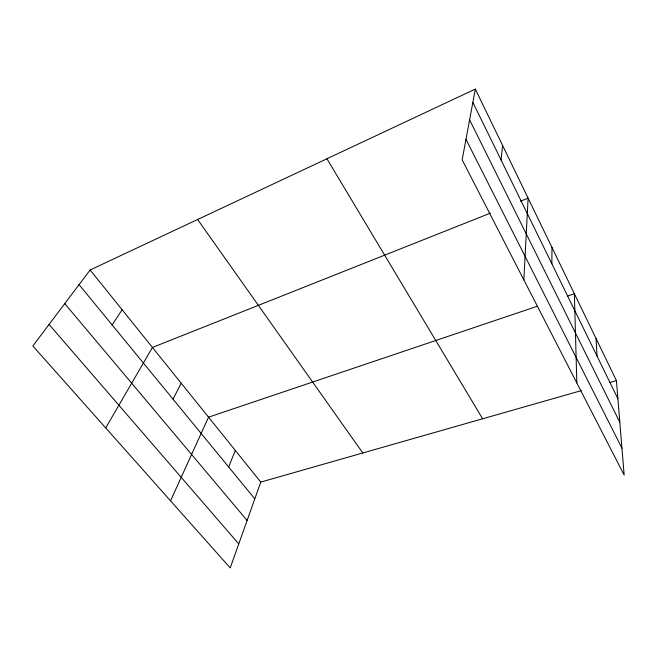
<?xml version="1.0" encoding="UTF-8"?>
<svg xmlns="http://www.w3.org/2000/svg" width="657" height="657" viewBox="0 0 657 657"><rect width="100%" height="100%" fill="white"/><g stroke="black" fill="none" stroke-linecap="round" stroke-linejoin="round"><path stroke-width="0.99" d="M551.855 263.761L551.979 247.467M523.843 279.866L528.113 198.151L520.558 201.157M501.028 159.922L502.613 145.476M475.315 89.081L462.167 159.865L624.15 475.044L616.422 380.608L475.315 89.081L90.116 269.986L32.85 345.976L230.205 567.919L260.772 482.09L581.297 390.628M228.661 466.987L235.305 450.439M170.533 500.806L208.54 417.17L537.434 306.203M173.021 399.16L181.209 383.203M105.728 427.929L152.44 347.446L490.327 213.164M112.125 324.911L122.12 309.759M567.574 296.036L574.374 293.736L576.83 382.974M609.589 382.555L616.422 380.608M49.07 324.459L238.754 543.914M64.756 303.641L247.106 520.467M79.086 284.629L254.801 498.86M90.116 269.986L260.772 482.09M197.626 219.495L362.804 452.977M326.931 158.772L482.632 418.78M465.985 139.333L621.949 448.189M469.607 119.837L619.83 422.295M472.851 102.352L617.9 398.717M596.047 338.511L597.057 356.119"/></g></svg>
